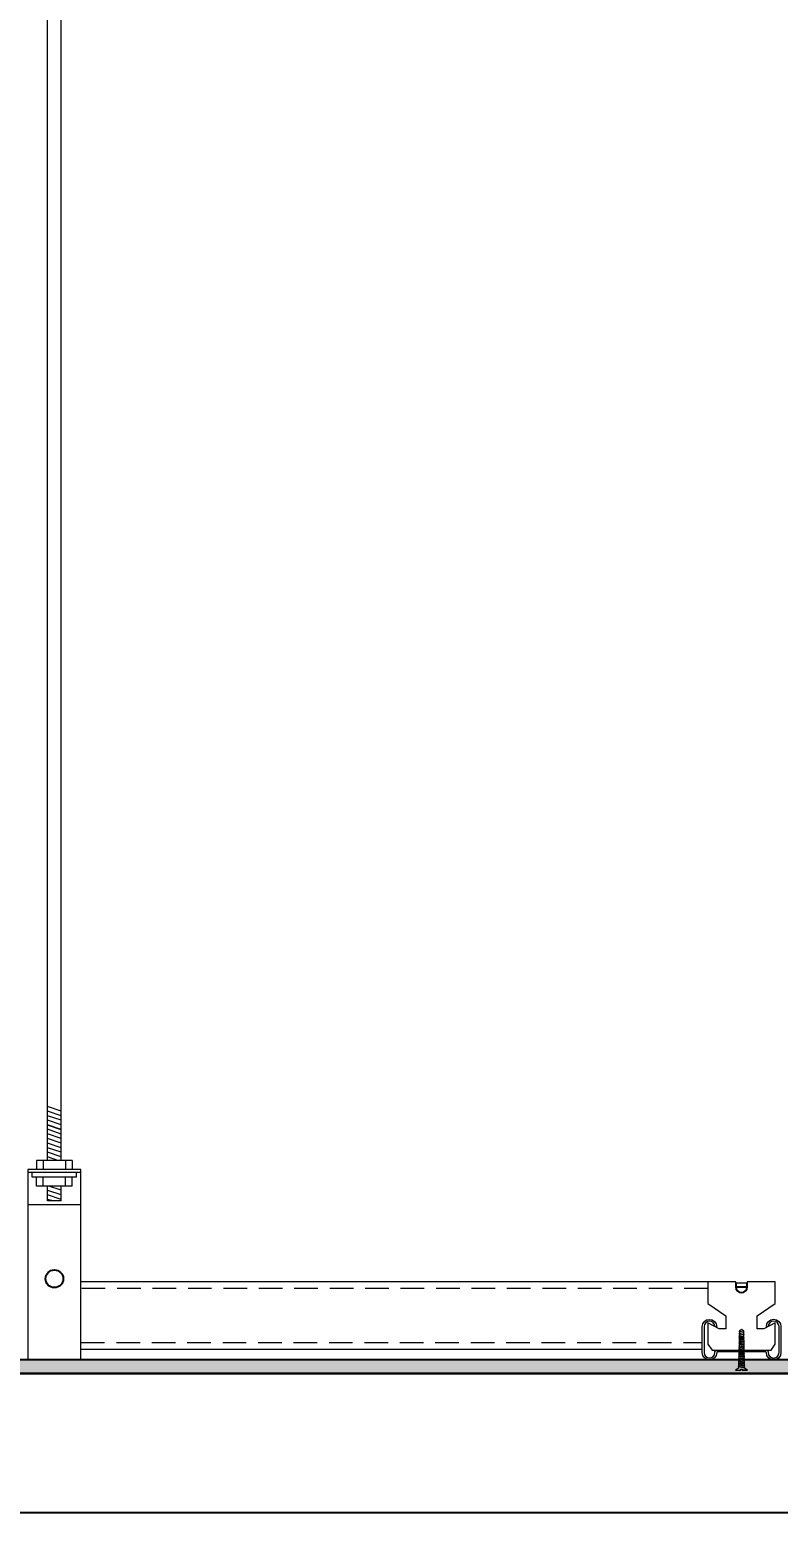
# Model space of a CAD drawing. Header units: millimetres. Extents: x -150677 to 588340, y -254013 to 149700.
# Drawn here: x 303031 to 303585, y -86908 to -85800 of the extents above; entities that cross this region are included whole.
import ezdxf

# ---------------------------------------------------------------- set-up
doc = ezdxf.new("R2010")
doc.units = ezdxf.units.MM
doc.header["$LTSCALE"] = 10
doc.header["$MEASUREMENT"] = 0
doc.linetypes.add('HIDDEN', pattern=[0.375, 0.25, -0.125])
for name, color, linetype in [('2-Ba顶面轮廓', 4, 'Continuous'), ('2-Da地拼', 4, 'Continuous'), ('图层2', 44, 'Continuous')]:
    doc.layers.add(name, color=color, linetype=linetype)
doc.layers.add('3', color=5, linetype='Continuous', lineweight=18)
doc.layers.add('8', color=251, linetype='Continuous', lineweight=5)
doc.styles.get("Standard").update_dxf_attribs({"font": ''})
doc.styles.get('Standard').set_extended_font_data('SimSun')
doc.dimstyles.new('DIMN10', dxfattribs={"dimscale": 0.1, "dimtxt": 300, "dimasz": 100, "dimexe": 100, "dimexo": 300, "dimgap": 100, "dimtad": 1, "dimdec": 0, "dimtxsty": 'Standard', "dimblk": 'ARCHTICK', "dimcen": 2.5, "dimdle": 100, "dimclrd": 8, "dimclre": 8, "dimclrt": 96, "dimadec": 0, "dimazin": 0, "dimtfac": 1, "dimtdec": 0, "dimtmove": 0, "dimatfit": 3, "dimldrblk": 'DOT', "dimfxl": 100, "dimarcsym": 0})

# ---------------------------------------------------------------- blocks, each defined once
blk = doc.blocks.new('_ArchTick')
at = {"color": 0, "linetype": 'ByBlock', "const_width": 0.4}
blk.add_lwpolyline([(-0.5, -0.5), (0.5, 0.5)], dxfattribs=at)
blk = doc.blocks.new('*D1668')
at = {"layer": '2-Ba顶面轮廓', "color": 8, "lineweight": -2, "transparency": 16777216}
for p, q in [((301382.1, -86825.4), (301382.1, -86908.5)), ((303732.1, -86825.4), (303732.1, -86908.5)), ((301372.1, -86898.5), (303742.1, -86898.5))]:
    blk.add_line(p, q, dxfattribs=at)
at = {"layer": 'Defpoints', "color": 0, "transparency": 16777216}
for p in [(301382.1, -86795.4), (303732.1, -86795.4), (303732.1, -86898.5)]:
    blk.add_point(p, dxfattribs=at)
at = {"layer": '2-Ba顶面轮廓', "color": 8, "lineweight": -2, "transparency": 16777216, "xscale": 10, "yscale": 10, "zscale": 10, "rotation": 180}
blk.add_blockref('_ArchTick', (301382.1, -86898.5), dxfattribs=at)
at = {"layer": '2-Ba顶面轮廓', "color": 8, "lineweight": -2, "transparency": 16777216, "xscale": 10, "yscale": 10, "zscale": 10}
blk.add_blockref('_ArchTick', (303732.1, -86898.5), dxfattribs=at)
at = {"layer": '2-Ba顶面轮廓', "color": 96, "transparency": 16777216, "insert": (302557.1, -86873.5), "char_height": 30, "attachment_point": 5}
blk.add_mtext('2350', dxfattribs=at)
blk = doc.blocks.new('_DOT')
at = {"color": 0, "linetype": 'ByBlock'}
blk.add_line((-0.35, 0), (-1, 0), dxfattribs=at)
at = {"color": 0, "linetype": 'ByBlock', "const_width": 0.35}
blk.add_lwpolyline([(-0.175, 0, 1), (0.175, 0, 1)], format="xyb", close=True, dxfattribs=at)

msp = doc.modelspace()

# ---------------------------------------------------------------- hatches: boundary and pattern name
at = {"layer": '2-Ba顶面轮廓'}
h = msp.add_hatch(dxfattribs=at)
h.set_pattern_fill('DOTS', color=251, scale=2, style=0)
h.set_pattern_definition([(0, (300842.5914, -87395.3692), (1.5875, 3.175), [0, -3.175])])
h.paths.add_polyline_path([(301372.1, -86795.4), (303732.1, -86795.4), (303732.1, -86785.4), (301372.1, -86785.4)])

# ---------------------------------------------------------------- linework, layer by layer
for p, q in [((303732.1, -86795.4), (301372.1, -86795.4)), ((301382.1, -86795.4), (303732.1, -86795.4))]:
    msp.add_line(p, q, dxfattribs=at)
msp.add_lwpolyline([(301372.1, -86795.4), (303732.1, -86795.4), (303732.1, -86785.4), (301372.1, -86785.4)], close=True, dxfattribs=at)
at = {"layer": '2-Da地拼'}
msp.add_line((303732.1, -86785.4), (301362.1, -86785.4), dxfattribs=at)
at = {"layer": '3'}
for p, q in [((303043.9, -86637.8, 0), (303043.9, -85295.4)), ((303053.9, -86637.8, 0), (303053.9, -85295.4)), ((303068.6, -86646.7, 0), (303029.2, -86646.7, 0)), ((303032.4, -86650, 0), (303032.4, -86646.7, 0)), ((303035.7, -86637.8, 0), (303035.7, -86644.4, 0)), ((303062, -86637.8, 0), (303035.7, -86637.8, 0)), ((303040.7, -86637.8, 0), (303040.7, -86644.4, 0)), ((303057.1, -86637.8, 0), (303057.1, -86644.4, 0)), ((303062, -86637.8, 0), (303062, -86644.4, 0)), ((303065.3, -86650, 0), (303065.3, -86646.7, 0)), ((303065.3, -86650, 0), (303032.4, -86650, 0)), ((303035.7, -86656.6, 0), (303035.7, -86650, 0)), ((303062, -86656.6, 0), (303035.7, -86656.6, 0)), ((303040.7, -86656.6, 0), (303040.7, -86650, 0)), ((303043.9, -86667.6, 0), (303043.9, -86656.6, 0)), ((303043.9, -86667.6, 0), (303043.9, -86656.6, 0)), ((303043.9, -86666.5, 0), (303043.9, -86656.6, 0)), ((303053.9, -86667.6, 0), (303053.9, -86656.6, 0)), ((303053.9, -86667.6, 0), (303053.9, -86656.6, 0)), ((303053.9, -86667.6, 0), (303053.9, -86656.6, 0)), ((303057.1, -86656.6, 0), (303057.1, -86650, 0)), ((303062, -86656.6, 0), (303062, -86650, 0)), ((303068.6, -86670.5, 0), (303029.2, -86670.5, 0)), ((303532.9, -86727.5, 0), (303068.6, -86727.5, 0)), ((303556.3, -86764.2), (303555.7, -86791.4)), ((303559.6, -86766.5), (303556.2, -86765.9)), ((303559.6, -86766.9), (303556.2, -86766.3)), ((303559.6, -86768.1), (303556.2, -86767.5)), ((303559.6, -86768.5), (303556.2, -86767.9)), ((303559.6, -86769.2), (303556.2, -86768.6)), ((303559.6, -86769.6), (303556.2, -86769)), ((303559.6, -86770.4), (303556.2, -86769.8)), ((303559.6, -86770.8), (303556.2, -86770.2)), ((303557.9, -86762.8), (303556.3, -86764.2)), ((303559.6, -86764.9), (303556.3, -86764.3)), ((303559.6, -86765.2), (303556.3, -86764.6)), ((303559.6, -86764.2), (303557.9, -86762.8)), ((303560.1, -86791.4), (303559.6, -86764.2)), ((303068.6, -86777.5, 0), (303528.8, -86777.5, 0)), ((303559.9, -86780.7), (303555.9, -86780)), ((303559.9, -86781.1), (303555.9, -86780.3)), ((303559.9, -86782), (303555.9, -86781.2)), ((303559.8, -86776.8), (303556, -86776.1)), ((303559.8, -86777.2), (303556, -86776.5)), ((303559.8, -86778.1), (303556, -86777.4)), ((303559.8, -86778.5), (303556, -86777.8)), ((303559.9, -86779.4), (303556, -86778.7)), ((303559.9, -86779.8), (303556, -86779.1)), ((303559.7, -86773.3), (303556.1, -86772.7)), ((303559.7, -86774.2), (303556.1, -86773.6)), ((303559.7, -86774.6), (303556.1, -86774)), ((303559.8, -86775.5), (303556.1, -86774.9)), ((303559.8, -86775.9), (303556.1, -86775.2)), ((303559.7, -86771.7), (303556.2, -86771)), ((303559.7, -86772), (303556.2, -86771.4)), ((303559.7, -86773), (303556.2, -86772.3)), ((303555.7, -86791.4), (303553.5, -86793.1)), ((303560.2, -86791.4), (303555.6, -86790.6)), ((303560.1, -86787.5), (303555.7, -86786.7)), ((303560.1, -86788.4), (303555.7, -86787.6)), ((303560.1, -86788.8), (303555.7, -86788)), ((303560.2, -86789.7), (303555.7, -86788.9)), ((303560.2, -86790.1), (303555.7, -86789.3)), ((303560.2, -86791), (303555.7, -86790.2)), ((303560, -86784.6), (303555.8, -86783.8)), ((303560, -86784.9), (303555.8, -86784.2)), ((303560.1, -86785.9), (303555.8, -86785.1)), ((303560.1, -86786.2), (303555.8, -86785.4)), ((303560.1, -86787.1), (303555.8, -86786.4)), ((303560, -86782.4), (303555.9, -86781.6)), ((303560, -86783.3), (303555.9, -86782.5)), ((303560, -86783.7), (303555.9, -86782.9)), ((303557.5, -86792.3), (303558.4, -86792.3)), ((303557.5, -86792.3), (303557.5, -86792.3)), ((303557.5, -86793.1), (303557.5, -86792.3)), ((303558.4, -86792.3), (303558.4, -86793.1)), ((303558.4, -86793.1), (303558.4, -86792.3)), ((303562.3, -86793.1), (303560.1, -86791.4)), ((303553.5, -86793.1), (303557.5, -86793.1)), ((303558.4, -86793.1), (303562.3, -86793.1)), ((303562.3, -86793.1), (303558.4, -86793.1))]:
    msp.add_line(p, q, dxfattribs=at)
at = {"layer": '3', "elevation": 0}
msp.add_lwpolyline([(303029.2, -86644.4), (303029.2, -86785), (303068.6, -86785), (303068.6, -86644.4)], close=True, dxfattribs=at)
at = {"layer": '3'}
msp.add_lwpolyline([(303553.7, -86728.6), (303553.7, -86727.5), (303532.9, -86727.5), (303532.9, -86743.7), (303546.3, -86752.8), (303546.3, -86762.4), (303541.4, -86762.4), (303532.9, -86758), (303532.9, -86773.8), (303536.1, -86778.1), (303557.9, -86778.1), (303579.8, -86778.1), (303582.9, -86773.8), (303582.9, -86758), (303574.4, -86762.4), (303569.6, -86762.4), (303569.6, -86752.8), (303582.9, -86743.7), (303582.9, -86727.5), (303562.1, -86727.5), (303562.1, -86728.6)], close=True, dxfattribs=at)
msp.add_lwpolyline([(303540, -86779.5, 0.414214), (303539.5, -86780, -1), (303528.8, -86780), (303528.8, -86760.7, -1), (303539.5, -86760.7), (303538.1, -86760.7, 1), (303530.2, -86760.7), (303530.2, -86780, 1), (303538.1, -86780, -0.414214), (303540, -86778.1), (303557.9, -86778.1), (303575.9, -86778.1, -0.414214), (303577.7, -86780, 1), (303585.7, -86780), (303585.7, -86760.7, 1), (303577.7, -86760.7), (303576.3, -86760.7, -1), (303587.1, -86760.7), (303587.1, -86780, -1), (303576.3, -86780, 0.414214), (303575.9, -86779.5), (303557.9, -86779.5)], format="xyb", close=True, dxfattribs=at)
at = {"layer": '3', "extrusion": (0, 0, -1)}
for centre, major_axis, start_param, end_param in [((303556, -86764.1), (0.236, 0.236), 1.30762, 2.176731), ((303555.9, -86764.8), (-0.247, 0.247), 1.097455, 1.996074), ((303555.9, -86765.7), (0.236, 0.236), 1.30762, 2.176731), ((303555.9, -86766.4), (-0.247, 0.247), 1.097455, 1.996074), ((303555.9, -86767.3), (0.236, 0.236), 1.30762, 2.176731), ((303555.9, -86768), (-0.247, 0.247), 1.097455, 1.996074), ((303555.9, -86768.4), (0.236, 0.236), 1.30762, 2.176731), ((303555.9, -86769.1), (-0.247, 0.247), 1.097455, 1.996074), ((303555.9, -86769.6), (0.236, 0.236), 1.30762, 2.176731), ((303555.9, -86770.3), (-0.247, 0.247), 1.097455, 1.996074), ((303559.9, -86764.7), (-0.236, 0.236), 4.106163, 4.975275), ((303559.9, -86765.4), (0.247, 0.247), 4.28682, 5.18544), ((303559.9, -86766.4), (-0.236, 0.236), 4.106163, 4.975275), ((303560, -86767), (0.247, 0.247), 4.28682, 5.18544), ((303559.9, -86768), (-0.236, 0.236), 4.106163, 4.975275), ((303560, -86768.6), (0.247, 0.247), 4.28682, 5.18544), ((303559.9, -86769.1), (-0.236, 0.236), 4.106163, 4.975275), ((303560, -86769.7), (0.247, 0.247), 4.28682, 5.18544), ((303555.7, -86778.5), (0.236, 0.236), 1.30762, 2.176731), ((303555.6, -86779.2), (-0.247, 0.247), 1.097455, 1.996074), ((303555.7, -86779.8), (0.236, 0.236), 1.30762, 2.176731), ((303555.6, -86780.5), (-0.247, 0.247), 1.097455, 1.996074), ((303555.6, -86781.1), (0.236, 0.236), 1.30762, 2.176731), ((303555.8, -86776), (0.236, 0.236), 1.30762, 2.176731), ((303555.7, -86776.6), (-0.247, 0.247), 1.097455, 1.996074), ((303555.7, -86777.2), (0.236, 0.236), 1.30762, 2.176731), ((303555.7, -86777.9), (-0.247, 0.247), 1.097455, 1.996074), ((303555.9, -86772.1), (-0.236, 0.236), 2.878416, 3.747528), ((303555.8, -86772.8), (-0.247, 0.247), 1.097455, 1.996074), ((303555.8, -86773.4), (0.236, 0.236), 1.30762, 2.176731), ((303555.8, -86774.1), (-0.247, 0.247), 1.097455, 1.996074), ((303555.8, -86774.7), (0.236, 0.236), 1.30762, 2.176731), ((303555.7, -86775.4), (-0.247, 0.247), 1.097455, 1.996074), ((303555.9, -86770.9), (0.236, 0.236), 1.30762, 2.176731), ((303555.9, -86771.5), (-0.247, 0.247), 1.097455, 1.996074), ((303559.9, -86770.2), (-0.236, 0.236), 4.106163, 4.975275), ((303560, -86770.9), (0.247, 0.247), 4.28682, 5.18544), ((303559.9, -86771.5), (-0.236, 0.236), 4.106163, 4.975275), ((303560, -86772.2), (0.247, 0.247), 4.28682, 5.18544), ((303560, -86772.8), (0.236, 0.236), 2.535367, 3.404479), ((303560, -86773.5), (0.247, 0.247), 4.28682, 5.18544), ((303560, -86774.1), (-0.236, 0.236), 4.106163, 4.975275), ((303560.1, -86774.7), (0.247, 0.247), 4.28682, 5.18544), ((303560.1, -86775.4), (0.236, 0.236), 2.535367, 3.404479), ((303560.1, -86776), (0.247, 0.247), 4.28682, 5.18544), ((303560.1, -86776.7), (0.236, 0.236), 2.535367, 3.404479), ((303560.1, -86777.3), (0.247, 0.247), 4.28682, 5.18544), ((303560.1, -86778), (-0.236, 0.236), 4.106163, 4.975275), ((303560.2, -86778.6), (0.247, 0.247), 4.28682, 5.18544), ((303560.2, -86779.2), (0.236, 0.236), 2.535367, 3.404479), ((303560.2, -86779.9), (0.247, 0.247), 4.28682, 5.18544), ((303560.2, -86780.5), (-0.236, 0.236), 4.106163, 4.975275), ((303560.2, -86781.2), (0.247, 0.247), 4.28682, 5.18544), ((303555.4, -86790), (-0.236, 0.236), 2.878416, 3.747528), ((303555.3, -86790.7), (-0.247, 0.247), 1.097455, 1.996074), ((303555.5, -86786.2), (0.236, 0.236), 1.30762, 2.176731), ((303555.4, -86786.8), (-0.247, 0.247), 1.097455, 1.996074), ((303555.4, -86787.5), (0.236, 0.236), 1.30762, 2.176731), ((303555.4, -86788.1), (-0.247, 0.247), 1.097455, 1.996074), ((303555.4, -86788.7), (0.236, 0.236), 1.30762, 2.176731), ((303555.4, -86789.4), (-0.247, 0.247), 1.097455, 1.996074), ((303555.6, -86782.4), (0.236, 0.236), 1.30762, 2.176731), ((303555.5, -86783), (-0.247, 0.247), 1.097455, 1.996074), ((303555.5, -86783.6), (0.236, 0.236), 1.30762, 2.176731), ((303555.5, -86784.3), (-0.247, 0.247), 1.097455, 1.996074), ((303555.5, -86784.9), (0.236, 0.236), 1.30762, 2.176731), ((303555.5, -86785.6), (-0.247, 0.247), 1.097455, 1.996074), ((303555.6, -86781.7), (-0.247, 0.247), 1.097455, 1.996074), ((303560.2, -86781.8), (0.236, 0.236), 2.535367, 3.404479), ((303560.3, -86782.5), (0.247, 0.247), 4.28682, 5.18544), ((303560.3, -86783.1), (-0.236, 0.236), 4.106163, 4.975275), ((303560.3, -86783.8), (0.247, 0.247), 4.28682, 5.18544), ((303560.3, -86784.4), (0.236, 0.236), 2.535367, 3.404479), ((303560.4, -86785.1), (0.247, 0.247), 4.28682, 5.18544), ((303560.3, -86785.7), (0.236, 0.236), 2.535367, 3.404479), ((303560.4, -86786.4), (0.247, 0.247), 4.28682, 5.18544), ((303560.4, -86787), (-0.236, 0.236), 4.106163, 4.975275), ((303560.4, -86787.6), (0.247, 0.247), 4.28682, 5.18544), ((303560.4, -86788.3), (-0.236, 0.236), 4.106163, 4.975275), ((303560.5, -86788.9), (0.247, 0.247), 4.28682, 5.18544), ((303560.5, -86789.6), (0.236, 0.236), 2.535367, 3.404479), ((303560.5, -86790.2), (0.247, 0.247), 4.28682, 5.18544), ((303560.5, -86790.9), (-0.236, 0.236), 4.106163, 4.975275), ((303560.5, -86791.5), (0.247, 0.247), 4.28682, 5.18544)]:
    msp.add_ellipse(centre, major_axis=major_axis, ratio=1, start_param=start_param, end_param=end_param, dxfattribs=at)
at = {"layer": '8', "linetype": 'HIDDEN', "ltscale": 7}
for p, q in [((303053.9, -86601.1, 0), (303043.9, -86597.7, 0)), ((303053.9, -86604.5, 0), (303043.9, -86601.1, 0)), ((303053.9, -86607.9, 0), (303043.9, -86604.5, 0)), ((303053.9, -86611.3, 0), (303043.9, -86607.9, 0)), ((303053.9, -86614.7, 0), (303043.9, -86611.3, 0)), ((303053.9, -86614.9, 0), (303043.9, -86611.5, 0)), ((303053.9, -86618.1, 0), (303043.9, -86614.6, 0)), ((303053.9, -86621.5, 0), (303043.9, -86618, 0)), ((303053.9, -86624.8, 0), (303043.9, -86621.4, 0)), ((303053.9, -86628.2, 0), (303043.9, -86624.8, 0)), ((303053.9, -86631.6, 0), (303043.9, -86628.2, 0)), ((303053.9, -86635, 0), (303043.9, -86631.6, 0)), ((303051.5, -86637.8, 0), (303043.9, -86635, 0)), ((303053.9, -86659.7, 0), (303044.9, -86656.6, 0)), ((303053.9, -86666.5, 0), (303043.9, -86663.1, 0)), ((303048, -86667.6, 0), (303043.9, -86666.5, 0)), ((303053.9, -86667.6, 0), (303043.9, -86667.6, 0)), ((303053.9, -86663.1, 0), (303044.1, -86659.8, 0)), ((303532.9, -86732.4, 0), (303068.6, -86732.4, 0)), ((303068.6, -86772.6, 0), (303528.8, -86772.6, 0))]:
    msp.add_line(p, q, dxfattribs=at)
at = {"layer": '图层2'}
msp.add_line((303562.1, -86731.4), (303553.7, -86731.4), dxfattribs=at)
msp.add_lwpolyline([(303553.7, -86728.6), (303553.7, -86731.3, 1), (303562.1, -86731.3), (303562.1, -86728.6)], format="xyb", dxfattribs=at)
msp.add_circle((303048.9, -86725.3, 0), 6.57, dxfattribs=at)
msp.add_circle((303048.9, -86725.3, 0), 6.57, dxfattribs=at)

# ---------------------------------------------------------------- dimensions: what is measured, and where the dimension line sits
at = {"layer": '2-Ba顶面轮廓'}
dim = msp.add_aligned_dim(p1=(301382.1, -86795.4), p2=(303732.1, -86795.4), distance=-103.1, dimstyle='DIMN10', dxfattribs=at)
dim.commit()
dim.dimension.update_dxf_attribs({"geometry": '*D1668', "text_midpoint": (302557.1, -86873.5)})

doc.saveas('drawing.dxf')
